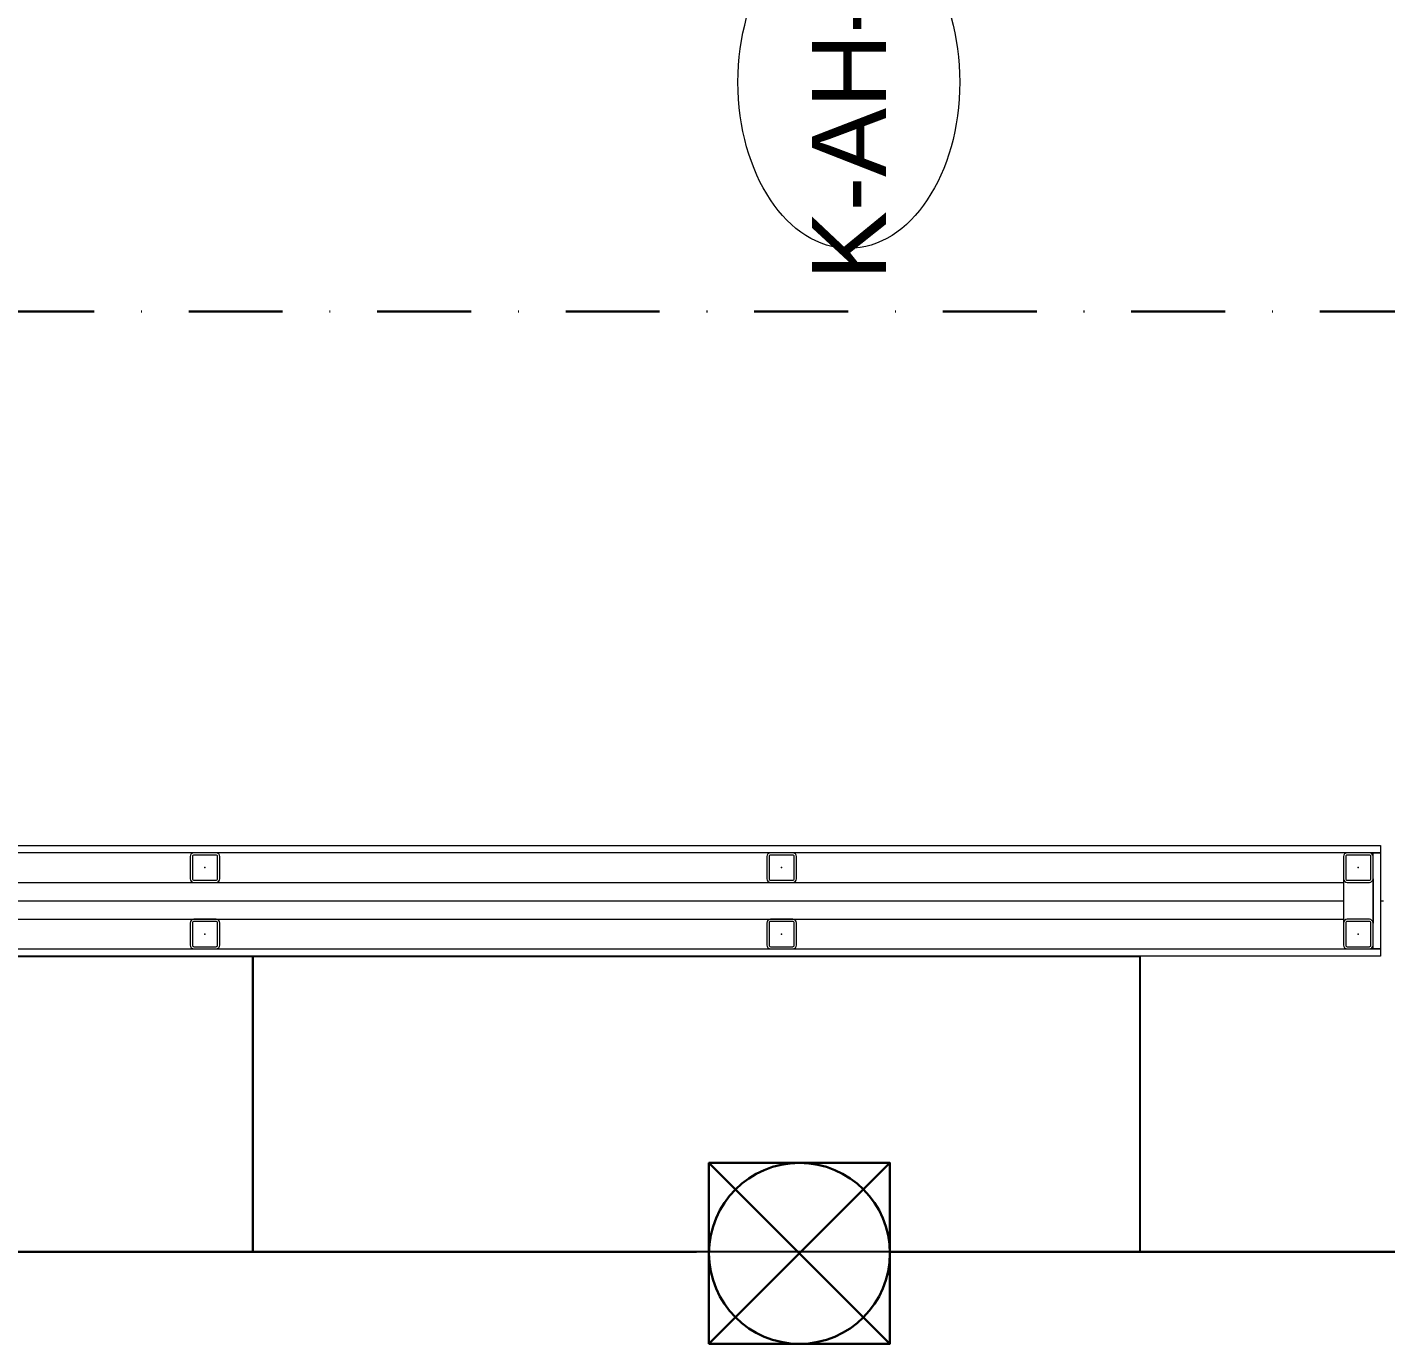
# Model space of a CAD drawing. Extents: x -3709 to 34975, y -230 to 8245.
# Drawn here: x 17269.8 to 17453.6, y 3060.1 to 3238.2 of the extents above; entities that cross this region are included whole.
import ezdxf
from ezdxf.enums import TextEntityAlignment as Align

# ---------------------------------------------------------------- set-up
doc = ezdxf.new("R2010")
doc.units = 0
doc.linetypes.add('DASHDOT', pattern=[25.4, 12.7, -6.35, 0, -6.35])
doc.layers.get('0').update_dxf_attribs({"color": 9, "lineweight": 9})
for name, color, linetype, lineweight in [('05', 9, 'Continuous', 9), ('06D', 9, 'Continuous', 9), ('10', 9, 'Continuous', 9), ('11', 9, 'Continuous', 9), ('22', 8, 'Continuous', 9), ('33', 9, 'BATTING', 9), ('E-DUVAR TİPİ FLAŞÖR', 7, 'Continuous', 30), ('E-KABLO', 7, 'Continuous', 30)]:
    doc.layers.add(name, color=color, linetype=linetype, lineweight=lineweight)
doc.styles.add('Arial', font='arial.ttf', dxfattribs={"height": 2.5})
doc.linetypes.add('BATTING', pattern='A,0.0001,-0.1,[134,ltypeshp.shx,S=0.1,R=0,X=-0.1,Y=0],-0.2,[134,ltypeshp.shx,S=0.1,R=180,X=0.1,Y=0],-0.1', length=0.4001)

# ---------------------------------------------------------------- blocks, each defined once
blk = doc.blocks.new('0_doorno')
blk.add_lwpolyline([(4.5, 0), (12.5, 0)])
blk.add_ellipse((0, 0), major_axis=(-4.5, 0), ratio=0.666667)
at = {"style": 'Arial'}
blk.add_attdef('YUKSEKLIK', text='', height=2, dxfattribs=at).set_placement((5, 5.9), align=Align.TOP_LEFT)
blk.add_attdef('GENISLIK', text='', height=2, dxfattribs=at).set_placement((5, -1.895), align=Align.BOTTOM_LEFT)
blk.add_attdef('KAPINO', text='', height=1.4, dxfattribs=at).set_placement((-0.019, -0.035), align=Align.MIDDLE)
blk = doc.blocks.new('Prf-40x40')
for points in [[(1.5, -2), (-1.5, -2, -0.414214), (-2, -1.5), (-2, 1.5, -0.414214), (-1.5, 2), (1.5, 2, -0.414214), (2, 1.5), (2, -1.5, -0.414214)], [(1.5, -1.7), (-1.5, -1.7, -0.414214), (-1.7, -1.5), (-1.7, 1.5, -0.414214), (-1.5, 1.7), (1.5, 1.7, -0.414214), (1.7, 1.5), (1.7, -1.5, -0.414214)]]:
    blk.add_lwpolyline(points, format="xyb", close=True)
blk.add_point((0, 0))
blk = doc.blocks.new('m-çalışma dolap modül')
at = {"lineweight": -3, "ltscale": 0.5}
blk.add_lwpolyline([(0, 40), (120, 40), (120, 0), (0, 0)], close=True, dxfattribs=at)
blk = doc.blocks.new('100_DUVAR TİPİ FLAŞÖR 085')
at = {"layer": 'E-DUVAR TİPİ FLAŞÖR', "color": 4}
blk.add_line((-1.224, 2.448), (1.224, 0), dxfattribs=at)
blk.add_lwpolyline([(-1.224, 0), (-1.224, 2.448), (1.224, 2.448), (1.224, 0)], close=True, dxfattribs=at)
blk.add_lwpolyline([(1.224, 2.448), (-1.224, 0)], dxfattribs=at)
blk.add_circle((0, 1.224), 1.224, dxfattribs=at)

msp = doc.modelspace()

# ---------------------------------------------------------------- linework, layer by layer
at = {"layer": '06D'}
for points in [[(17215.84, 3122.5), (17447.84, 3122.5)], [(17447.84, 3123), (17447.84, 3117)], [(17451.84, 3123), (17451.84, 3117)], [(17215.84, 3117.5), (17447.84, 3117.5)]]:
    msp.add_lwpolyline(points, dxfattribs=at)
at = {"layer": '11'}
for points in [[(17215.84, 3127.5), (17452.84, 3127.5), (17452.84, 3126.5), (17215.84, 3126.5), (17215.84, 3127.5)], [(17215.84, 3113.5), (17452.84, 3113.5), (17452.84, 3112.5), (17215.84, 3112.5), (17215.84, 3113.5)]]:
    msp.add_lwpolyline(points, dxfattribs=at)
msp.add_lwpolyline([(17452.84, 3113.5), (17451.84, 3113.5), (17451.84, 3126.5), (17452.84, 3126.5)], close=True, dxfattribs=at)
at = {"layer": '33', "ltscale": 0.3}
for points in [[(17215.84, 3120), (17447.84, 3120)], [(17452.84, 3120), (17453.24, 3120)]]:
    msp.add_lwpolyline(points, dxfattribs=at)
at = {"layer": 'E-KABLO', "color": 6, "linetype": 'DASHDOT'}
msp.add_line((17240.64, 3199.74), (17464.44, 3199.74), dxfattribs=at)
at = {"layer": 'E-KABLO', "color": 5, "linetype": 'Continuous'}
for p, q in [((17360.31, 3072.5), (16992.28, 3072.5)), ((17386.49, 3072.5), (18355.51, 3072.5))]:
    msp.add_line(p, q, dxfattribs=at)

# ---------------------------------------------------------------- block references
at = {"layer": '05', "lineweight": -3}
for p in [(17180.31, 3072.5), (17300.31, 3072.5)]:
    msp.add_blockref('m-çalışma dolap modül', p, dxfattribs=at)
at = {"layer": '10', "xscale": -1}
for p in [(17293.84, 3124.5), (17371.84, 3124.5), (17449.84, 3124.5), (17293.84, 3115.5), (17371.84, 3115.5), (17449.84, 3115.5)]:
    msp.add_blockref('Prf-40x40', p, dxfattribs=at)
at = {"layer": '22'}
ref = msp.add_blockref('0_doorno', (17380.93, 3230.78), dxfattribs=dict(at, xscale=5, yscale=5, zscale=5, rotation=90))
ref.add_attrib('KAPINO', 'K-AH-01', dxfattribs={"layer": '0', "height": 10, "rotation": 90, "style": 'Arial'}).set_placement((17380.93, 3230.78), align=Align.MIDDLE)
ref.add_attrib('GENISLIK', '90', dxfattribs={"layer": '0', "height": 10, "rotation": 90, "style": 'Arial'}).set_placement((17380.93, 3263.15), align=Align.BOTTOM_LEFT)
ref.add_attrib('YUKSEKLIK', '220', dxfattribs={"layer": '0', "height": 10, "rotation": 90, "style": 'Arial'}).set_placement((17383.43, 3255.55), align=Align.TOP_LEFT)
at = {"layer": 'E-KABLO', "color": 5, "linetype": 'Continuous', "xscale": 10, "yscale": 10, "zscale": 10}
msp.add_blockref('100_DUVAR TİPİ FLAŞÖR 085', (17374.25, 3060.06), dxfattribs=at)

doc.saveas('drawing.dxf')
